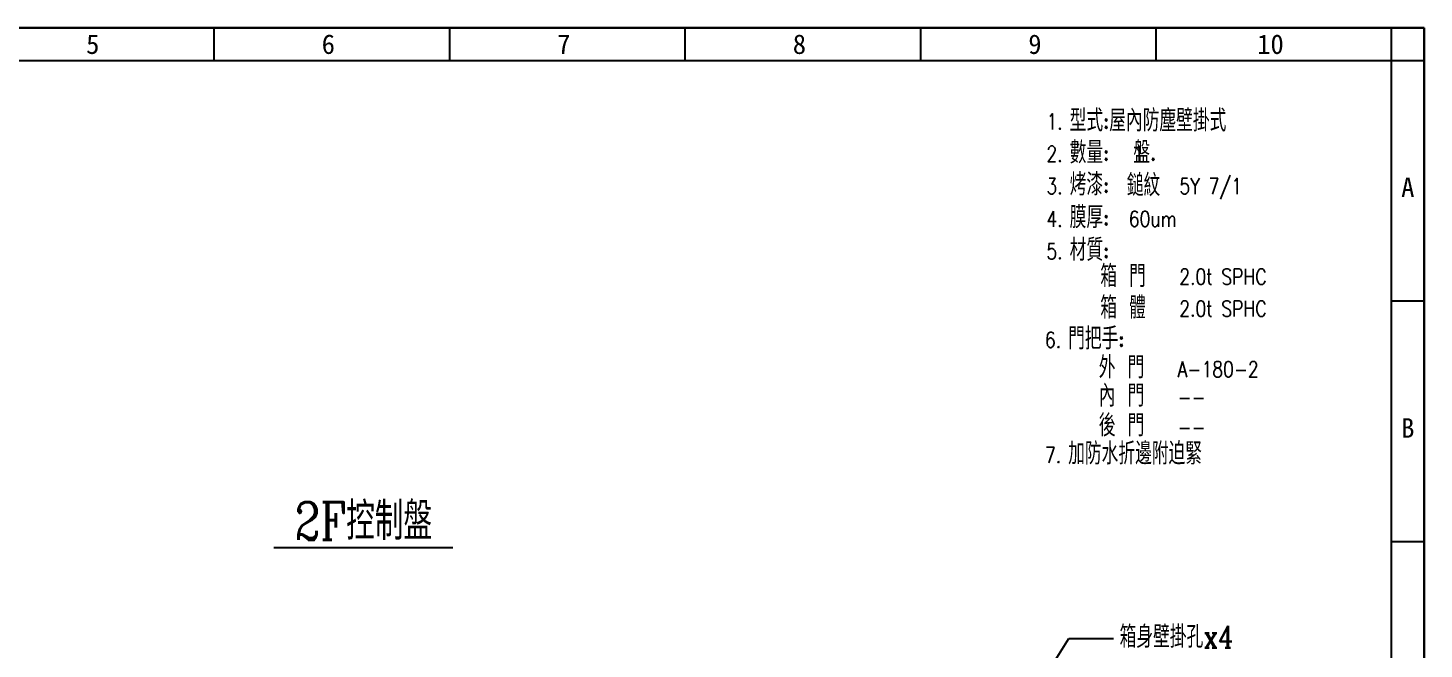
# Model space of a CAD drawing. Header units: millimetres. Extents: x 21506 to 58194, y 6783 to 13041.
# Drawn here: x 23384 to 25515, y 12093 to 13041 of the extents above; entities that cross this region are included whole.
import ezdxf
from ezdxf.enums import TextEntityAlignment as Align

# ---------------------------------------------------------------- set-up
doc = ezdxf.new("R2010")
doc.units = ezdxf.units.MM
doc.layers.add('TEXT', color=11, linetype='Continuous')
doc.styles.add('CHINA', font='ROMANC.SHX', dxfattribs={"width": 0.8, "bigfont": 'stsl.shx'})
doc.styles.get("Standard").update_dxf_attribs({"font": ''})
doc.styles.add('STSL', font='simplex', dxfattribs={"bigfont": 'STSL.SHX'})
doc.styles.get('Standard').set_extended_font_data('MingLiU')
doc.dimstyles.get("Standard").update_dxf_attribs({"dimtxt": 0.18, "dimasz": 0.18, "dimexe": 0.18, "dimexo": 0.0625, "dimgap": 0.09, "dimtad": 0, "dimtih": 1, "dimtoh": 1, "dimdec": 4, "dimzin": 0, "dimdsep": 46, "dimtxsty": 'Standard', "dimcen": 0.09, "dimadec": 0, "dimazin": 0, "dimtfac": 1, "dimtdec": 4, "dimtofl": 0, "dimtmove": 0, "dimatfit": 3, "dimfxl": 1, "dimtolj": 1, "dimtzin": 0, "dimarcsym": 0})

msp = doc.modelspace()

# ---------------------------------------------------------------- linework, layer by layer
at = {"color": 7}
for p, q in [((25514.515, 13041.006), (21506.089, 13041.005)), ((23667.704, 13041.006), (23667.704, 12991.36)), ((24027.137, 13041.006), (24027.137, 12991.36)), ((24386.57, 13041.006), (24386.57, 12991.36)), ((24746.003, 13041.006), (24746.003, 12991.36)), ((25105.436, 13041.006), (25105.436, 12991.36)), ((25464.869, 10419.726), (25464.869, 13041.006)), ((25514.515, 13041.006), (25514.515, 10241.002)), ((21506.089, 12991.36), (25514.515, 12991.36)), ((25514.515, 12623.984), (25464.869, 12623.984)), ((25514.515, 12256.608), (25464.869, 12256.608))]:
    msp.add_line(p, q, dxfattribs=at)
for p, q in [((21506.089, 13041.005), (25514.515, 13041.005)), ((25514.515, 13041.005), (25514.515, 10241.002)), ((25514.515, 10241.002), (25514.515, 13041.005))]:
    msp.add_line(p, q)

# ---------------------------------------------------------------- texts
at = {"color": 7, "width": 1}
for s, height, oblique, p in [('5', 29.787, 360, (23482.971, 13001.289)), ('6', 29.787, 360, (23842.404, 13001.289)), ('7', 29.787, 0, (24201.837, 13001.289)), ('8', 29.787, 0, (24561.27, 13001.289)), ('9', 29.787, 0, (24920.703, 13001.289)), ('10', 29.7873, 0, (25280.136, 13001.289))]:
    msp.add_text(s, height=height, rotation=0.000118, dxfattribs=dict(at, oblique=oblique)).set_placement(p, align=Align.CENTER)
at = {"style": 'CHINA', "width": 0.8}
for s, height, p in [('型式:屋內防塵壁掛式', 33.6, (24973.724, 12882.939)), ('1.', 24, (24938.256, 12886.194)), ('數量:  盤.', 33.6, (24973.724, 12834.113)), ('2.', 24, (24938.256, 12836.822)), ('1', 24, (25070.536, 12836.822)), ('3.', 24, (24938.256, 12787.451)), ('烤漆:', 33.6, (24973.724, 12785.287)), ('鎚紋', 33.6, (25060.949, 12784.17)), ('5Y 7/1', 24, (25141.221, 12787.451)), ('膜厚:', 33.6, (24973.724, 12735.376)), ('4.', 24, (24938.256, 12737.54)), ('60um', 24, (25063.965, 12737.54)), ('材質:', 33.6, (24973.724, 12685.466)), ('5.', 24, (24938.256, 12688.169)), ('箱 門', 33.6, (25020.409, 12645.32)), ('2.0t SPHC', 24, (25140.982, 12649.244)), ('箱 體', 33.6, (25020.409, 12597.32)), ('2.0t SPHC', 24, (25140.982, 12600.555)), ('6.', 24, (24935.923, 12552.879)), ('門把手:', 33.6, (24971.391, 12550.176)), ('外 門', 33.6, (25018.076, 12506.071)), ('A-180-2', 24, (25138.648, 12508.084)), ('內 門', 33.6, (25018.076, 12463.025)), ('--', 24, (25138.648, 12465.038)), ('後 門', 33.6, (25018.076, 12417.519)), ('--', 24, (25138.648, 12419.532)), ('7.', 24, (24935.923, 12377.351)), ('加防水折邊附迫緊', 33.6, (24971.391, 12374.648)), ('箱身壁掛孔x4', 33.6, (25049.887, 12094.919))]:
    msp.add_text(s, height=height, dxfattribs=at).set_placement(p)
at = {"color": 7, "oblique": 0, "width": 1}
for s, p in [('A', (25489.692, 12797.743)), ('B', (25489.692, 12430.367))]:
    msp.add_text(s, height=29.787, rotation=0.000118, dxfattribs=at).set_placement(p, align=Align.MIDDLE)
at = {"layer": 'TEXT', "style": 'CHINA', "width": 0.8}
msp.add_text('%%U 2F控制盤 ', height=57.5078, dxfattribs=at).set_placement((23759.312, 12259.485))

# ---------------------------------------------------------------- leaders
at = {"ltscale": 0.5}
msp.add_leader([(24921.394, 12028.218), (24972.548, 12109.202), (25040.443, 12109.202)], dimstyle='Standard', override={"dimscale": 2, "dimtxt": 15, "dimasz": 9, "dimexe": 2, "dimexo": 4, "dimgap": 3, "dimtad": 0, "dimtih": 0, "dimtoh": 0, "dimdec": 1, "dimzin": 8, "dimtxsty": 'STSL', "dimcen": 0, "dimclrd": 3, "dimclre": 3, "dimclrt": 3, "dimtdec": 1, "dimtix": 1, "dimfxl": 1.5}, dxfattribs=at)

doc.saveas('drawing.dxf')
